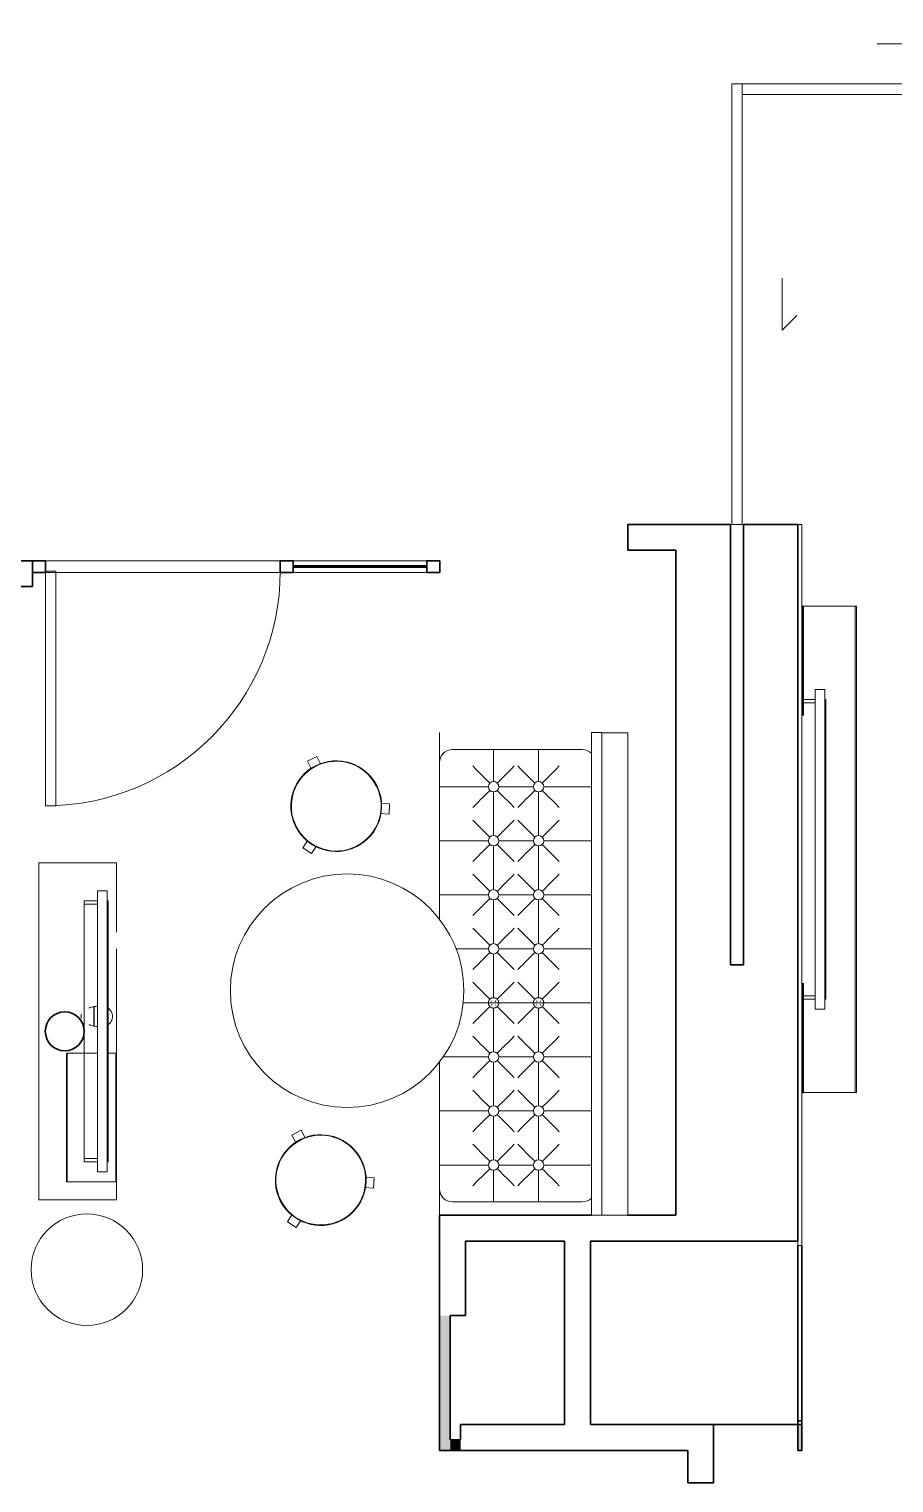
# Model space of a CAD drawing. Header units: millimetres. Extents: x -64292 to 329, y -3854 to 56761.
# Drawn here: x -7993 to -4661, y -3854 to 1750 of the extents above; entities that cross this region are included whole.
import ezdxf

# ---------------------------------------------------------------- set-up
doc = ezdxf.new("R2010")
doc.units = ezdxf.units.MM
doc.header["$MEASUREMENT"] = 0
for name, color, linetype, lineweight in [('A-DETL-GENF', 92, 'Continuous', 13), ('A-DOOR', 31, 'Continuous', 13), ('A-GLAZ-CURT', 52, 'Continuous', 13), ('A-GLAZ-CWMG', 51, 'Continuous', 13), ('A-WALL', 113, 'Continuous', 13), ('A-WALL-PATT', 111, 'Continuous', 13), ('E-ELEC-EQPM', 71, 'Continuous', 13), ('I-FURN', 30, 'Continuous', 13), ('I-WALL', 2, 'Continuous', 13), ('Q-CASE', 31, 'Continuous', 13), ('Q-SPCQ', 91, 'Continuous', 13)]:
    doc.layers.add(name, color=color, linetype=linetype, lineweight=lineweight)

# ---------------------------------------------------------------- blocks, each defined once
blk = doc.blocks.new('System Panel - Glazed 6mm_Centre-3974911-GA PLAN - LEVEL 11')
at = {"layer": 'A-GLAZ-CURT', "lineweight": 30}
for p, q in [((257.5, 3), (-257.5, 3)), ((-257.5, 3), (-257.5, -3)), ((257.5, -3), (257.5, 3)), ((-257.5, -3), (257.5, -3))]:
    blk.add_line(p, q, dxfattribs=at)
blk = doc.blocks.new('DCW_Door_Solid Swing Single - DCW_Door_Solid Swing Single-3974912-GA PLAN - LEVEL 11')
at = {"layer": 'A-DOOR'}
for p, q in [((-452.5, -17.5), (-452.5, -922.5)), ((-452.5, -17.5), (-412.5, -17.5)), ((-412.5, -17.5), (-412.5, -922.5)), ((-452.5, -922.5), (-412.5, -922.5))]:
    blk.add_line(p, q, dxfattribs=at)
blk.add_arc((-452.5, -17.5), 905, 270, 360, dxfattribs=at)
blk = doc.blocks.new('Rectangular Mullion - 25 x 45mm-3973996-GA PLAN - LEVEL 11')
at = {"layer": 'A-GLAZ-CWMG', "lineweight": 30}
for p, q in [((0, 22.5), (-50, 22.5)), ((-50, 22.5), (-50, -22.5)), ((0, -22.5), (0, 22.5)), ((-50, -22.5), (0, -22.5))]:
    blk.add_line(p, q, dxfattribs=at)
blk = doc.blocks.new('Rectangular Mullion - 25 x 45mm-3973997-GA PLAN - LEVEL 11')
at = {"layer": 'A-GLAZ-CWMG', "lineweight": 30}
for p, q in [((-50, 22.5), (0, 22.5)), ((-50, -22.5), (-50, 22.5)), ((0, 22.5), (0, -22.5)), ((0, -22.5), (-50, -22.5))]:
    blk.add_line(p, q, dxfattribs=at)
blk = doc.blocks.new('Rectangular Mullion - 25 x 45mm-3490318-GA PLAN - LEVEL 11')
at = {"layer": 'A-GLAZ-CWMG'}
for p, q in [((-6975.7, -299.1), (-6460.7, -299.1)), ((-6975.7, -344.1), (-6460.7, -344.1))]:
    blk.add_line(p, q, dxfattribs=at)
blk = doc.blocks.new('Rectangular Mullion - 25 x 45mm-3973991-GA PLAN - LEVEL 11')
at = {"layer": 'A-GLAZ-CWMG', "lineweight": 30}
for p, q in [((-25, 22.5), (25, 22.5)), ((-25, -22.5), (-25, 22.5)), ((25, 22.5), (25, -22.5)), ((25, -22.5), (-25, -22.5))]:
    blk.add_line(p, q, dxfattribs=at)
blk = doc.blocks.new('Rectangular Mullion - 25 x 45mm-2087848-GA PLAN - LEVEL 11')
at = {"layer": 'A-GLAZ-CWMG'}
for p, q in [((-9301, 52575.9), (-8396, 52575.9)), ((-9301, 52530.9), (-8396, 52530.9))]:
    blk.add_line(p, q, dxfattribs=at)
blk = doc.blocks.new('Cavity Sliding_Single_DOR - 2650h x 1240mm-3159116-GA PLAN - LEVEL 11')
at = {"layer": 'A-DETL-GENF'}
for p, q in [((-225, 175), (-281.6, 231.6)), ((-425, 175), (-225, 175))]:
    blk.add_line(p, q, dxfattribs=at)
at = {"layer": 'A-DOOR'}
for p, q in [((295, 20), (-945, 20)), ((-945, 20), (-945, -20)), ((295, -20), (295, 20)), ((-945, -20), (295, -20))]:
    blk.add_line(p, q, dxfattribs=at)
blk = doc.blocks.new('Cavity Sliding_Single_DOR - 2650h x 1698mm-6955865-GA PLAN - LEVEL 11')
at = {"layer": 'A-DETL-GENF'}
for p, q in [((-454, 175), (-510.6, 231.6)), ((-654, 175), (-454, 175))]:
    blk.add_line(p, q, dxfattribs=at)
at = {"layer": 'A-DOOR'}
for p, q in [((295, 20), (-1403, 20)), ((-1403, 20), (-1403, -20)), ((295, -20), (295, 20)), ((-1403, -20), (295, -20))]:
    blk.add_line(p, q, dxfattribs=at)
blk = doc.blocks.new('BVN_Quiet Room South Banquette_EX-018 - EX-018_1-4156634-GA PLAN - LEVEL 11')
at = {"layer": 'Q-CASE'}
for p, q in [((-820.3, -100), (-820.3, -188.3)), ((-677, -248.3), (-677, -64.2)), ((-468.6, -248.3), (-468.6, -64.2)), ((-260.3, -248.3), (-260.3, -64.2)), ((-52, -248.3), (-52, -64.2)), ((156.4, -268.3), (156.4, -64.2)), ((364.7, -248.3), (364.7, -64.2)), ((573, -248.3), (573, -64.2)), ((781.4, -248.3), (781.4, -64.2)), ((923.5, -188.3), (923.5, -100)), ((-820.3, -268.3), (-820.3, -188.3)), ((923.5, -188.3), (923.5, -268.3)), ((-820.3, -348.3), (-820.3, -268.3)), ((-820.3, -268.3), (-697, -268.3)), ((-657, -268.3), (-488.6, -268.3)), ((-448.6, -268.3), (-280.3, -268.3)), ((-240.3, -268.3), (-72, -268.3)), ((-32, -268.3), (136.9, -268.3)), ((156.4, -288.3), (156.4, -248.3)), ((156.4, -441.7), (156.4, -268.3)), ((175.8, -268.3), (344.7, -268.3)), ((384.7, -268.3), (553, -268.3)), ((593, -268.3), (761.4, -268.3)), ((801.4, -268.3), (923.5, -268.3)), ((923.5, -268.3), (923.5, -348.3)), ((-677, -421.7), (-677, -288.3)), ((-468.6, -421.7), (-468.6, -288.3)), ((-260.3, -421.7), (-260.3, -288.3)), ((-52, -421.7), (-52, -288.3)), ((364.7, -421.7), (364.7, -288.3)), ((573, -421.7), (573, -288.3)), ((781.4, -421.7), (781.4, -288.3)), ((-820.3, -348.3), (-820.3, -361.7)), ((-820.3, -441.7), (-820.3, -361.7)), ((923.5, -361.7), (923.5, -348.3)), ((923.5, -361.7), (923.5, -441.7)), ((-820.3, -521.7), (-820.3, -441.7)), ((-820.3, -441.7), (-697, -441.7)), ((-657, -441.7), (-488.6, -441.7)), ((-448.6, -441.7), (-280.3, -441.7)), ((-240.3, -441.7), (-72, -441.7)), ((-32, -441.7), (136.9, -441.7)), ((156.4, -461.7), (156.4, -421.7)), ((156.4, -559.8), (156.4, -441.7)), ((175.8, -441.7), (344.7, -441.7)), ((384.7, -441.7), (553, -441.7)), ((593, -441.7), (761.4, -441.7)), ((801.4, -441.7), (923.5, -441.7)), ((923.5, -441.7), (923.5, -521.7)), ((-677, -650), (-677, -461.7)), ((-468.6, -650), (-468.6, -461.7)), ((-260.3, -650), (-260.3, -461.7)), ((-52, -587), (-52, -461.7)), ((364.7, -637.1), (364.7, -461.7)), ((573, -650), (573, -461.7)), ((781.4, -650), (781.4, -461.7)), ((-820.3, -521.7), (-820.3, -600)), ((923.5, -600), (923.5, -521.7)), ((-885.3, -650), (-770.3, -650)), ((-770.3, -650), (-757, -650)), ((-677, -650), (-757, -650)), ((-597, -650), (-677, -650)), ((-597, -650), (-548.6, -650)), ((-468.6, -650), (-548.6, -650)), ((-388.6, -650), (-468.6, -650)), ((-388.6, -650), (-340.3, -650)), ((-260.3, -650), (-340.3, -650)), ((-180.3, -650), (-260.3, -650)), ((-180.3, -650), (-165.8, -650)), ((444.7, -650), (384.2, -650)), ((444.7, -650), (493, -650)), ((573, -650), (493, -650)), ((653, -650), (573, -650)), ((653, -650), (701.4, -650)), ((781.4, -650), (701.4, -650)), ((861.4, -650), (781.4, -650)), ((861.4, -650), (873.5, -650)), ((873.5, -650), (974.7, -650))]:
    blk.add_line(p, q, dxfattribs=at)
at = {"layer": 'Q-CASE', "flags": 128}
for points in [[(-805.5, -64.5), (-805.9, -64.9), (-806, -65), (-806.3, -65.3), (-806.7, -65.7), (-807, -66.1), (-807.2, -66.2), (-807.6, -66.6), (-807.7, -66.8), (-808, -67.1), (-808.3, -67.5), (-808.5, -67.7), (-808.7, -68), (-809, -68.4), (-809.4, -68.8), (-809.6, -69), (-809.9, -69.4), (-810.1, -69.7), (-810.3, -70)], [(913.5, -70), (913.3, -69.7), (913.1, -69.4), (912.8, -69), (912.6, -68.8), (912.3, -68.4), (911.9, -68), (911.7, -67.7), (911.5, -67.5), (911.2, -67.1), (911, -66.8), (910.8, -66.6), (910.4, -66.2), (910.2, -66.1), (909.9, -65.7), (909.5, -65.3), (909.3, -65), (909.1, -64.9), (908.8, -64.5)], [(-757, -188.3), (-746.9, -198.4), (-736.8, -208.5), (-726.7, -218.6), (-716.7, -228.6), (-696.7, -248.6), (-691.1, -254.2)], [(-662.8, -254.2), (-637.3, -228.6), (-619.4, -210.8), (-610.4, -201.8), (-597, -188.3)], [(-548.6, -188.3), (-538.5, -198.4), (-528.4, -208.5), (-518.4, -218.6), (-508.3, -228.6), (-488.4, -248.6), (-482.8, -254.2)], [(-454.5, -254.2), (-428.9, -228.6), (-411.1, -210.8), (-402.1, -201.8), (-388.6, -188.3)], [(-340.3, -188.3), (-330.2, -198.4), (-320.1, -208.5), (-310, -218.6), (-300, -228.6), (-280, -248.6), (-274.4, -254.2)], [(-246.2, -254.2), (-220.6, -228.6), (-202.7, -210.8), (-193.8, -201.8), (-180.3, -188.3)], [(-132, -188.3), (-121.9, -198.4), (-111.8, -208.5), (-101.7, -218.6), (-91.7, -228.6), (-71.7, -248.6), (-66.1, -254.2)], [(-37.8, -254.2), (-12.3, -228.6), (5.6, -210.8), (14.6, -201.8), (28, -188.3)], [(142.3, -254.3), (116.7, -228.6), (98.8, -210.8), (89.8, -201.8), (76.4, -188.3)], [(236.4, -188.3), (226.3, -198.4), (216.2, -208.5), (206.1, -218.6), (196.1, -228.6), (176.1, -248.6), (170.4, -254.3)], [(350.6, -254.2), (325, -228.6), (307.1, -210.8), (298.2, -201.8), (284.7, -188.3)], [(444.7, -188.3), (434.6, -198.4), (424.5, -208.5), (414.4, -218.6), (404.4, -228.6), (384.4, -248.6), (378.8, -254.2)], [(558.9, -254.2), (533.3, -228.6), (515.5, -210.8), (506.5, -201.8), (493, -188.3)], [(653, -188.3), (642.9, -198.4), (632.8, -208.5), (622.8, -218.6), (612.7, -228.6), (592.8, -248.6), (587.2, -254.2)], [(767.2, -254.2), (741.7, -228.6), (723.8, -210.8), (714.8, -201.8), (701.4, -188.3)], [(861.4, -188.3), (851.3, -198.4), (841.2, -208.5), (831.1, -218.6), (821.1, -228.6), (801.1, -248.6), (795.5, -254.2)], [(136.4, -268.3), (136.4, -268), (136.4, -267.8), (136.4, -267.6), (136.4, -267.3), (136.4, -267.1), (136.4, -266.9), (136.4, -266.6), (136.5, -266.5), (136.5, -266.2), (136.5, -265.9), (136.5, -265.7), (136.6, -265.3), (136.6, -265.1), (136.7, -264.8), (136.7, -264.5), (136.8, -264.3), (136.9, -263.9), (136.9, -263.7), (137, -263.4), (137.1, -263), (137.2, -262.6), (137.3, -262.4), (137.3, -262.2), (137.5, -261.8), (137.5, -261.6), (137.6, -261.3), (137.8, -261), (137.8, -260.8), (138, -260.5), (138.1, -260.2), (138.1, -260.1), (138.3, -259.8), (138.3, -259.7), (138.4, -259.5), (138.6, -259.2), (138.7, -259), (138.8, -258.8), (138.9, -258.6), (139, -258.4), (139.1, -258.2), (139.2, -258), (139.3, -257.9), (139.5, -257.6), (139.6, -257.4), (139.8, -257.2), (140, -256.9), (140.1, -256.7), (140.2, -256.6), (140.4, -256.3), (140.5, -256.2), (140.7, -256), (140.8, -255.7), (141, -255.6), (141.2, -255.3), (141.3, -255.2), (141.5, -254.9), (141.7, -254.7), (141.9, -254.6), (142.1, -254.3), (142.3, -254.1), (142.6, -253.9), (142.7, -253.8), (142.9, -253.5), (143.1, -253.3), (143.4, -253.1), (143.7, -252.8), (143.9, -252.7), (144.1, -252.5), (144.2, -252.4), (144.5, -252.2), (144.8, -252), (145, -251.9), (145.1, -251.8), (145.3, -251.7), (145.6, -251.5), (145.8, -251.4), (145.9, -251.3), (146.2, -251.1), (146.4, -251), (146.5, -250.9), (146.7, -250.8), (146.9, -250.7), (147.1, -250.6), (147.4, -250.5), (147.6, -250.4), (147.9, -250.2)], [(156.4, -288.3), (156, -288.3), (155.8, -288.3), (155.5, -288.3), (155.2, -288.3), (155.1, -288.3), (154.8, -288.3), (154.7, -288.3), (154.4, -288.2), (154.2, -288.2), (154, -288.2), (153.8, -288.2), (153.5, -288.1), (153.2, -288.1), (153.1, -288.1), (152.8, -288), (152.5, -288), (152.2, -287.9), (152.1, -287.9), (151.7, -287.8), (151.5, -287.7), (151.2, -287.7), (150.9, -287.6), (150.8, -287.5), (150.5, -287.5), (150.4, -287.4), (150.2, -287.4), (149.9, -287.3), (149.8, -287.2), (149.6, -287.1), (149.3, -287), (149, -286.9), (148.9, -286.9), (148.7, -286.8), (148.4, -286.7), (148.1, -286.5), (147.9, -286.5), (147.7, -286.4), (147.4, -286.2), (147.1, -286.1), (147, -286), (146.8, -285.9), (146.7, -285.8), (146.4, -285.6), (146, -285.4), (145.9, -285.3), (145.6, -285.2), (145.3, -285), (145.1, -284.9), (144.9, -284.7), (144.6, -284.5), (144.5, -284.4), (144.2, -284.2), (144, -284.1), (143.8, -283.9), (143.6, -283.7), (143.5, -283.6), (143.2, -283.4), (143.1, -283.3), (143, -283.2), (142.7, -282.9), (142.5, -282.8), (142.3, -282.6), (142.1, -282.4), (142, -282.3), (141.8, -282), (141.7, -281.9), (141.6, -281.8), (141.4, -281.5), (141.3, -281.4), (141.1, -281.3), (140.9, -281), (140.7, -280.7), (140.5, -280.6), (140.5, -280.5), (140.3, -280.2), (140.2, -280.1), (140, -279.9), (139.9, -279.7), (139.7, -279.4), (139.5, -279.1), (139.4, -278.9), (139.3, -278.7), (139.2, -278.5), (139, -278.3), (138.9, -278.1), (138.8, -277.9), (138.7, -277.6), (138.5, -277.3), (138.4, -277.2), (138.3, -276.9), (138.2, -276.8), (138.1, -276.6), (138, -276.3), (137.9, -276), (137.8, -275.8), (137.7, -275.5), (137.6, -275.3), (137.5, -275.1), (137.5, -274.9), (137.4, -274.6), (137.3, -274.3), (137.2, -274.1), (137.2, -273.9), (137.1, -273.6), (137, -273.4), (137, -273.3), (136.9, -273), (136.9, -272.8), (136.8, -272.4), (136.7, -272.1), (136.7, -271.8), (136.6, -271.6), (136.6, -271.3), (136.6, -271.2), (136.5, -271), (136.5, -270.6), (136.5, -270.3), (136.5, -270.2), (136.4, -270), (136.4, -269.6), (136.4, -269.3), (136.4, -269.1), (136.4, -268.8), (136.4, -268.6), (136.4, -268.3)], [(149.1, -261.1), (147.9, -259.9)], [(147.9, -276.8), (150.5, -274.1)], [(148, -250.2), (148.2, -250.1), (148.3, -250), (148.6, -249.9), (148.8, -249.8), (149.1, -249.7), (149.4, -249.6), (149.6, -249.5), (149.9, -249.4), (150.2, -249.3), (150.3, -249.3), (150.6, -249.2), (150.8, -249.1), (151.1, -249), (151.4, -249), (151.6, -248.9), (151.8, -248.9), (152.1, -248.8), (152.2, -248.8), (152.5, -248.7), (152.8, -248.6), (153.1, -248.6), (153.2, -248.6), (153.5, -248.5), (153.8, -248.5), (154, -248.5), (154.2, -248.5), (154.4, -248.4), (154.7, -248.4), (154.8, -248.4), (155.1, -248.4), (155.2, -248.4), (155.5, -248.4), (155.8, -248.3), (156.2, -248.3), (156.4, -248.3)], [(156.4, -248.3), (156.7, -248.3), (156.9, -248.3), (157.2, -248.4), (157.5, -248.4), (157.6, -248.4), (157.9, -248.4), (158.1, -248.4), (158.3, -248.4), (158.6, -248.5), (158.7, -248.5), (158.9, -248.5), (159.2, -248.5), (159.5, -248.6), (159.7, -248.6), (159.9, -248.6), (160.2, -248.7), (160.5, -248.8), (160.7, -248.8), (161, -248.9), (161.2, -248.9), (161.5, -249), (161.8, -249.1), (161.9, -249.1), (162.2, -249.2), (162.3, -249.2), (162.5, -249.3), (162.8, -249.4), (162.9, -249.4), (163.1, -249.5), (163.4, -249.6), (163.7, -249.7), (163.8, -249.8), (164, -249.9), (164.3, -250), (164.6, -250.1), (164.8, -250.2)], [(176.4, -268.3), (176.4, -268.7), (176.4, -268.9), (176.4, -269.1), (176.3, -269.4), (176.3, -269.6), (176.3, -269.7), (176.3, -270), (176.3, -270.2), (176.2, -270.5), (176.2, -270.8), (176.2, -271), (176.1, -271.4), (176.1, -271.5), (176.1, -271.8), (176, -272.1), (176, -272.3), (175.9, -272.7), (175.8, -272.9), (175.7, -273.3), (175.6, -273.7), (175.5, -274), (175.5, -274.2), (175.4, -274.5), (175.3, -274.9), (175.2, -275), (175.1, -275.3), (175, -275.7), (174.9, -275.9), (174.8, -276.2), (174.6, -276.4), (174.6, -276.6), (174.5, -276.9), (174.4, -277), (174.3, -277.2), (174.1, -277.5), (174, -277.7), (174, -277.8), (173.8, -278.1), (173.7, -278.3), (173.6, -278.4), (173.5, -278.7), (173.4, -278.8), (173.2, -279.1), (173.1, -279.3), (173, -279.5), (172.7, -279.8), (172.6, -280), (172.5, -280.1), (172.4, -280.3), (172.3, -280.5), (172.1, -280.7), (171.9, -280.9), (171.8, -281.1), (171.5, -281.4), (171.4, -281.5), (171.2, -281.7), (171, -281.9), (170.9, -282.1), (170.6, -282.4), (170.5, -282.5), (170.2, -282.8), (170.1, -282.9), (169.8, -283.1), (169.6, -283.3), (169.3, -283.6), (169, -283.8), (168.8, -284), (168.6, -284.1), (168.4, -284.3), (168.3, -284.4), (168, -284.6), (167.9, -284.7), (167.6, -284.9), (167.3, -285.1), (167.2, -285.2), (167, -285.3), (166.8, -285.4), (166.6, -285.5), (166.4, -285.7), (166.1, -285.8), (165.9, -285.9), (165.7, -286), (165.5, -286.1), (165.2, -286.3), (165, -286.4), (164.9, -286.4), (164.6, -286.6), (164.4, -286.6), (164.3, -286.7), (164, -286.8), (163.9, -286.9), (163.6, -287), (163.3, -287.1), (163.1, -287.1), (162.8, -287.3), (162.6, -287.4), (162.4, -287.4), (162.1, -287.5), (161.9, -287.5), (161.6, -287.6), (161.3, -287.7), (161.1, -287.8), (161, -287.8), (160.7, -287.9), (160.5, -287.9), (160.2, -288), (159.9, -288), (159.7, -288.1), (159.5, -288.1), (159.2, -288.1), (158.9, -288.2), (158.7, -288.2), (158.6, -288.2), (158.3, -288.2), (158.1, -288.3), (157.9, -288.3), (157.6, -288.3), (157.5, -288.3), (157.2, -288.3), (156.9, -288.3), (156.6, -288.3), (156.4, -288.3)], [(164.8, -259.9), (162.2, -262.5)], [(163.6, -275.6), (164.8, -276.8)], [(164.8, -250.2), (165, -250.3), (165.4, -250.5), (165.6, -250.6), (165.7, -250.7), (165.9, -250.8), (166, -250.8), (166.4, -251), (166.7, -251.2), (166.9, -251.3), (167.1, -251.5), (167.5, -251.7), (167.6, -251.8), (167.9, -252), (168.1, -252.1), (168.2, -252.2), (168.5, -252.5), (168.7, -252.6), (168.9, -252.8), (169.1, -253), (169.3, -253), (169.5, -253.2), (169.6, -253.3), (169.8, -253.5), (170.1, -253.8), (170.2, -253.9), (170.4, -254.1), (170.6, -254.3), (170.7, -254.4), (170.9, -254.6), (171, -254.7), (171.2, -254.9), (171.4, -255.1), (171.5, -255.2), (171.6, -255.4), (171.8, -255.7), (172, -255.9), (172.2, -256.1), (172.3, -256.2), (172.5, -256.5), (172.5, -256.6), (172.7, -256.8), (172.8, -257), (173.1, -257.3), (173.2, -257.6), (173.4, -257.8), (173.5, -257.9), (173.6, -258.1), (173.7, -258.4), (173.8, -258.5), (173.9, -258.7), (174.1, -259), (174.2, -259.3), (174.3, -259.5), (174.4, -259.7), (174.5, -259.9), (174.6, -260.1), (174.7, -260.4), (174.9, -260.7), (174.9, -260.9), (175, -261.2), (175.1, -261.3), (175.2, -261.6), (175.2, -261.7), (175.4, -262.1), (175.5, -262.4), (175.5, -262.6), (175.6, -262.7), (175.6, -263), (175.7, -263.3), (175.7, -263.4), (175.8, -263.7), (175.9, -263.9), (175.9, -264.3), (176, -264.6), (176.1, -264.9), (176.1, -265), (176.1, -265.3), (176.2, -265.5), (176.2, -265.7), (176.2, -266), (176.3, -266.3), (176.3, -266.5), (176.3, -266.7), (176.3, -267.1), (176.3, -267.4), (176.3, -267.6), (176.4, -267.9), (176.4, -268.1), (176.4, -268.3)], [(-691.1, -282.5), (-716.7, -308), (-734.5, -325.9), (-743.5, -334.9), (-757, -348.3)], [(-597, -348.3), (-607.1, -338.2), (-617.2, -328.1), (-627.2, -318.1), (-637.3, -308), (-657.2, -288.1), (-662.8, -282.5)], [(-482.8, -282.5), (-508.3, -308), (-526.2, -325.9), (-535.2, -334.9), (-548.6, -348.3)], [(-388.6, -348.3), (-398.7, -338.2), (-408.8, -328.1), (-418.9, -318.1), (-428.9, -308), (-448.9, -288.1), (-454.5, -282.5)], [(-274.4, -282.5), (-300, -308), (-317.9, -325.9), (-326.8, -334.9), (-340.3, -348.3)], [(-180.3, -348.3), (-190.4, -338.2), (-200.5, -328.1), (-210.6, -318.1), (-220.6, -308), (-240.6, -288.1), (-246.2, -282.5)], [(-66.1, -282.5), (-91.7, -308), (-109.5, -325.9), (-118.5, -334.9), (-132, -348.3)], [(28, -348.3), (17.9, -338.2), (7.8, -328.1), (-2.2, -318.1), (-12.3, -308), (-32.2, -288.1), (-37.8, -282.5)], [(76.4, -348.3), (86.5, -338.2), (96.6, -328.1), (106.6, -318.1), (116.7, -308), (136.6, -288.1), (142.3, -282.4)], [(170.4, -282.4), (196.1, -308), (213.9, -325.9), (222.9, -334.9), (236.4, -348.3)], [(284.7, -348.3), (294.8, -338.2), (304.9, -328.1), (315, -318.1), (325, -308), (345, -288.1), (350.6, -282.5)], [(378.8, -282.5), (404.4, -308), (422.3, -325.9), (431.2, -334.9), (444.7, -348.3)], [(493, -348.3), (503.1, -338.2), (513.2, -328.1), (523.3, -318.1), (533.3, -308), (553.3, -288.1), (558.9, -282.5)], [(587.2, -282.5), (612.7, -308), (630.6, -325.9), (639.6, -334.9), (653, -348.3)], [(701.4, -348.3), (711.5, -338.2), (721.6, -328.1), (731.6, -318.1), (741.7, -308), (761.6, -288.1), (767.2, -282.5)], [(795.5, -282.5), (821.1, -308), (838.9, -325.9), (847.9, -334.9), (861.4, -348.3)], [(-757, -361.7), (-746.9, -371.8), (-736.8, -381.9), (-726.7, -391.9), (-716.7, -402), (-696.7, -421.9), (-691.1, -427.5)], [(-662.8, -427.5), (-637.3, -402), (-619.4, -384.1), (-610.4, -375.1), (-597, -361.7)], [(-548.6, -361.7), (-538.5, -371.8), (-528.4, -381.9), (-518.4, -391.9), (-508.3, -402), (-488.4, -421.9), (-482.8, -427.5)], [(-454.5, -427.5), (-428.9, -402), (-411.1, -384.1), (-402.1, -375.1), (-388.6, -361.7)], [(-340.3, -361.7), (-330.2, -371.8), (-320.1, -381.9), (-310, -391.9), (-300, -402), (-280, -421.9), (-274.4, -427.5)], [(-246.2, -427.5), (-220.6, -402), (-202.7, -384.1), (-193.8, -375.1), (-180.3, -361.7)], [(-132, -361.7), (-121.9, -371.8), (-111.8, -381.9), (-101.7, -391.9), (-91.7, -402), (-71.7, -421.9), (-66.1, -427.5)], [(-37.8, -427.5), (-12.3, -402), (5.6, -384.1), (14.6, -375.1), (28, -361.7)], [(142.3, -427.6), (116.7, -402), (98.8, -384.1), (89.8, -375.1), (76.4, -361.7)], [(236.4, -361.7), (226.3, -371.8), (216.2, -381.9), (206.1, -391.9), (196.1, -402), (176.1, -421.9), (170.4, -427.6)], [(350.6, -427.5), (325, -402), (307.1, -384.1), (298.2, -375.1), (284.7, -361.7)], [(444.7, -361.7), (434.6, -371.8), (424.5, -381.9), (414.4, -391.9), (404.4, -402), (384.4, -421.9), (378.8, -427.5)], [(558.9, -427.5), (533.3, -402), (515.5, -384.1), (506.5, -375.1), (493, -361.7)], [(653, -361.7), (642.9, -371.8), (632.8, -381.9), (622.8, -391.9), (612.7, -402), (592.8, -421.9), (587.2, -427.5)], [(767.2, -427.5), (741.7, -402), (723.8, -384.1), (714.8, -375.1), (701.4, -361.7)], [(861.4, -361.7), (851.3, -371.8), (841.2, -381.9), (831.1, -391.9), (821.1, -402), (801.1, -421.9), (795.5, -427.5)], [(136.4, -441.7), (136.4, -441.3), (136.4, -441.1), (136.4, -441), (136.4, -440.6), (136.4, -440.4), (136.4, -440.3), (136.4, -440), (136.5, -439.8), (136.5, -439.5), (136.5, -439.2), (136.5, -439), (136.6, -438.6), (136.6, -438.5), (136.7, -438.2), (136.7, -437.9), (136.8, -437.7), (136.9, -437.3), (136.9, -437.1), (137, -436.7), (137.1, -436.3), (137.2, -436), (137.3, -435.8), (137.3, -435.5), (137.5, -435.1), (137.5, -435), (137.6, -434.7), (137.8, -434.3), (137.8, -434.1), (138, -433.8), (138.1, -433.6), (138.1, -433.4), (138.3, -433.1), (138.3, -433), (138.4, -432.8), (138.6, -432.5), (138.7, -432.3), (138.8, -432.2), (138.9, -431.9), (139, -431.7), (139.1, -431.6), (139.2, -431.3), (139.3, -431.2), (139.5, -430.9), (139.6, -430.7), (139.8, -430.5), (140, -430.2), (140.1, -430), (140.2, -429.9), (140.4, -429.7), (140.5, -429.5), (140.7, -429.3), (140.8, -429.1), (141, -428.9), (141.2, -428.6), (141.3, -428.5), (141.5, -428.3), (141.7, -428.1), (141.9, -427.9), (142.1, -427.6), (142.3, -427.5), (142.6, -427.2), (142.7, -427.1), (142.9, -426.9), (143.1, -426.7), (143.4, -426.4), (143.7, -426.2), (143.9, -426), (144.1, -425.9), (144.3, -425.7), (144.4, -425.6), (144.7, -425.4), (144.8, -425.3), (145.1, -425.1), (145.4, -424.9), (145.6, -424.8), (145.7, -424.8), (146, -424.6), (146.1, -424.5), (146.4, -424.3), (146.7, -424.2), (146.9, -424.1), (147, -424), (147.2, -423.9), (147.5, -423.7), (147.7, -423.6), (147.9, -423.6), (148.1, -423.4), (148.3, -423.4), (148.5, -423.3), (148.7, -423.2), (148.9, -423.1), (149.1, -423), (149.4, -422.9), (149.6, -422.9), (149.9, -422.7), (150.2, -422.7), (150.3, -422.6), (150.6, -422.5), (150.8, -422.5), (151.1, -422.4), (151.4, -422.3), (151.6, -422.2), (151.8, -422.2), (152.1, -422.1), (152.2, -422.1), (152.5, -422), (152.8, -422), (153.1, -421.9), (153.2, -421.9), (153.5, -421.9), (153.8, -421.8), (154, -421.8), (154.2, -421.8), (154.4, -421.8), (154.7, -421.7), (154.8, -421.7), (155.1, -421.7), (155.2, -421.7), (155.5, -421.7), (155.8, -421.7), (156.2, -421.7), (156.4, -421.7)], [(147.9, -459.8), (147.7, -459.7), (147.4, -459.5), (147.1, -459.4), (147, -459.3), (146.8, -459.2), (146.7, -459.2), (146.4, -459), (146, -458.8), (145.9, -458.7), (145.6, -458.5), (145.3, -458.3), (145.1, -458.2), (144.9, -458), (144.6, -457.9), (144.5, -457.8), (144.2, -457.5), (144, -457.4), (143.8, -457.2), (143.6, -457.1), (143.5, -457), (143.2, -456.8), (143.1, -456.7), (143, -456.5), (142.7, -456.3), (142.5, -456.1), (142.3, -455.9), (142.1, -455.7), (142, -455.6), (141.8, -455.4), (141.7, -455.3), (141.6, -455.1), (141.4, -454.9), (141.3, -454.8), (141.1, -454.6), (140.9, -454.4), (140.7, -454.1), (140.5, -453.9), (140.5, -453.8), (140.3, -453.6), (140.2, -453.4), (140, -453.2), (139.9, -453), (139.7, -452.7), (139.5, -452.4), (139.4, -452.2), (139.3, -452.1), (139.2, -451.9), (139, -451.6), (138.9, -451.5), (138.8, -451.3), (138.7, -451), (138.5, -450.7), (138.4, -450.5), (138.3, -450.3), (138.2, -450.1), (138.1, -449.9), (138, -449.6), (137.9, -449.3), (137.8, -449.1), (137.7, -448.8), (137.6, -448.7), (137.5, -448.4), (137.5, -448.3), (137.4, -447.9), (137.3, -447.6), (137.2, -447.4), (137.2, -447.3), (137.1, -447), (137, -446.8), (137, -446.6), (136.9, -446.3), (136.9, -446.1), (136.8, -445.7), (136.7, -445.4), (136.7, -445.1), (136.6, -445), (136.6, -444.7), (136.6, -444.5), (136.5, -444.3), (136.5, -444), (136.5, -443.7), (136.5, -443.5), (136.4, -443.3), (136.4, -443), (136.4, -442.6), (136.4, -442.4), (136.4, -442.1), (136.4, -441.9), (136.4, -441.7)], [(150.6, -435.9), (147.9, -433.2)], [(156.4, -421.7), (156.7, -421.7), (156.9, -421.7), (157.2, -421.7), (157.5, -421.7), (157.6, -421.7), (157.9, -421.7), (158.1, -421.7), (158.3, -421.8), (158.6, -421.8), (158.7, -421.8), (158.9, -421.8), (159.2, -421.9), (159.5, -421.9), (159.7, -421.9), (159.9, -422), (160.2, -422), (160.5, -422.1), (160.7, -422.1), (161.1, -422.2), (161.2, -422.3), (161.5, -422.3), (161.8, -422.4), (161.9, -422.5), (162.2, -422.5), (162.3, -422.6), (162.6, -422.7), (162.8, -422.7), (163, -422.8), (163.2, -422.9), (163.5, -423), (163.7, -423.1), (163.9, -423.1), (164.1, -423.2), (164.4, -423.3), (164.7, -423.5), (164.8, -423.6), (165, -423.6), (165.4, -423.8), (165.6, -423.9), (165.7, -424), (165.9, -424.1), (166, -424.2), (166.4, -424.4), (166.7, -424.6), (166.9, -424.7), (167.1, -424.8), (167.5, -425), (167.6, -425.1), (167.9, -425.3), (168.1, -425.5), (168.2, -425.6), (168.5, -425.8), (168.7, -425.9), (168.9, -426.1), (169.1, -426.3), (169.3, -426.4), (169.5, -426.6), (169.6, -426.7), (169.8, -426.8), (170.1, -427.1), (170.2, -427.2), (170.4, -427.4), (170.6, -427.6), (170.7, -427.8), (170.9, -428), (171, -428.1), (171.2, -428.2), (171.4, -428.5), (171.5, -428.6), (171.6, -428.7), (171.8, -429), (172, -429.3), (172.2, -429.4), (172.3, -429.6), (172.5, -429.8), (172.5, -429.9), (172.7, -430.2), (172.8, -430.3), (173.1, -430.7), (173.2, -430.9), (173.4, -431.2), (173.5, -431.3), (173.6, -431.5), (173.7, -431.7), (173.8, -431.9), (173.9, -432.1), (174.1, -432.4), (174.2, -432.7), (174.3, -432.8), (174.4, -433.1), (174.5, -433.2), (174.6, -433.4), (174.7, -433.7), (174.9, -434), (174.9, -434.2), (175, -434.5), (175.1, -434.7), (175.2, -434.9), (175.2, -435.1), (175.4, -435.4), (175.5, -435.7), (175.5, -435.9), (175.6, -436.1), (175.6, -436.4), (175.7, -436.6), (175.7, -436.7), (175.8, -437), (175.9, -437.2), (175.9, -437.6), (176, -437.9), (176.1, -438.2), (176.1, -438.4), (176.1, -438.7), (176.2, -438.8), (176.2, -439), (176.2, -439.4), (176.3, -439.7), (176.3, -439.8), (176.3, -440.1), (176.3, -440.4), (176.3, -440.7), (176.3, -440.9), (176.4, -441.2), (176.4, -441.4), (176.4, -441.7)], [(162.2, -447.5), (164.8, -450.1)], [(164.8, -433.2), (163.6, -434.4)], [(176.4, -441.7), (176.4, -442), (176.4, -442.2), (176.4, -442.4), (176.3, -442.7), (176.3, -442.9), (176.3, -443.1), (176.3, -443.4), (176.3, -443.5), (176.2, -443.8), (176.2, -444.1), (176.2, -444.3), (176.1, -444.7), (176.1, -444.9), (176.1, -445.2), (176, -445.5), (176, -445.7), (175.9, -446.1), (175.8, -446.3), (175.7, -446.7), (175.6, -447), (175.5, -447.4), (175.5, -447.6), (175.4, -447.8), (175.3, -448.2), (175.2, -448.4), (175.1, -448.7), (175, -449), (174.9, -449.2), (174.8, -449.5), (174.6, -449.8), (174.6, -449.9), (174.5, -450.2), (174.4, -450.3), (174.3, -450.5), (174.1, -450.8), (174, -451), (174, -451.2), (173.8, -451.4), (173.7, -451.6), (173.6, -451.8), (173.5, -452), (173.4, -452.1), (173.2, -452.4), (173.1, -452.6), (173, -452.8), (172.7, -453.1), (172.6, -453.3), (172.5, -453.4), (172.4, -453.7), (172.3, -453.8), (172.1, -454), (171.9, -454.3), (171.8, -454.4), (171.5, -454.7), (171.4, -454.8), (171.2, -455.1), (171, -455.3), (170.9, -455.4), (170.6, -455.7), (170.5, -455.9), (170.2, -456.1), (170.1, -456.3), (169.8, -456.5), (169.6, -456.7), (169.3, -456.9), (169, -457.2), (168.8, -457.3), (168.6, -457.5), (168.5, -457.6), (168.2, -457.8), (168, -458), (167.8, -458.1), (167.6, -458.2), (167.4, -458.3), (167.1, -458.5), (166.9, -458.6), (166.8, -458.7), (166.6, -458.9), (166.4, -459), (166.3, -459.1), (166, -459.2), (165.9, -459.3), (165.6, -459.4), (165.4, -459.5), (165.2, -459.6), (164.8, -459.8)], [(-691.1, -455.8), (-716.7, -481.4), (-734.5, -499.2), (-743.5, -508.2), (-757, -521.7)], [(-597, -521.7), (-607.1, -511.6), (-617.2, -501.5), (-627.2, -491.4), (-637.3, -481.4), (-657.2, -461.4), (-662.8, -455.8)], [(-482.8, -455.8), (-508.3, -481.4), (-526.2, -499.2), (-535.2, -508.2), (-548.6, -521.7)], [(-388.6, -521.7), (-398.7, -511.6), (-408.8, -501.5), (-418.9, -491.4), (-428.9, -481.4), (-448.9, -461.4), (-454.5, -455.8)], [(-274.4, -455.8), (-300, -481.4), (-317.9, -499.2), (-326.8, -508.2), (-340.3, -521.7)], [(-180.3, -521.7), (-190.4, -511.6), (-200.5, -501.5), (-210.6, -491.4), (-220.6, -481.4), (-240.6, -461.4), (-246.2, -455.8)], [(-66.1, -455.8), (-91.7, -481.4), (-109.5, -499.2), (-118.5, -508.2), (-132, -521.7)], [(28, -521.7), (17.9, -511.6), (7.8, -501.5), (-2.2, -491.4), (-12.3, -481.4), (-32.2, -461.4), (-37.8, -455.8)], [(76.4, -521.7), (86.5, -511.6), (96.6, -501.5), (106.6, -491.4), (116.7, -481.4), (136.6, -461.4), (142.3, -455.7)], [(147.9, -450.1), (149.1, -448.9)], [(156.4, -461.7), (156, -461.7), (155.8, -461.7), (155.5, -461.7), (155.2, -461.6), (155.1, -461.6), (154.8, -461.6), (154.7, -461.6), (154.4, -461.6), (154.2, -461.6), (154, -461.5), (153.8, -461.5), (153.5, -461.5), (153.2, -461.4), (153.1, -461.4), (152.8, -461.4), (152.5, -461.3), (152.2, -461.2), (152.1, -461.2), (151.7, -461.1), (151.5, -461.1), (151.2, -461), (151, -460.9), (150.8, -460.9), (150.5, -460.8), (150.4, -460.8), (150.2, -460.7), (149.9, -460.6), (149.8, -460.6), (149.6, -460.5), (149.3, -460.4), (149, -460.3), (148.9, -460.2), (148.7, -460.2), (148.4, -460), (148.1, -459.9), (148, -459.8)], [(164.8, -459.8), (164.5, -459.9), (164.4, -460), (164.1, -460.1), (164, -460.2), (163.7, -460.3), (163.4, -460.4), (163.2, -460.5), (162.8, -460.6), (162.6, -460.7), (162.4, -460.7), (162.1, -460.8), (161.9, -460.9), (161.6, -461), (161.3, -461.1), (161.1, -461.1), (161, -461.1), (160.7, -461.2), (160.5, -461.2), (160.2, -461.3), (159.9, -461.4), (159.7, -461.4), (159.5, -461.4), (159.2, -461.5), (158.9, -461.5), (158.7, -461.5), (158.6, -461.6), (158.3, -461.6), (158.1, -461.6), (157.9, -461.6), (157.6, -461.6), (157.5, -461.6), (157.2, -461.7), (156.9, -461.7), (156.6, -461.7), (156.4, -461.7)], [(170.4, -455.7), (196.1, -481.4), (213.9, -499.2), (222.9, -508.2), (236.4, -521.7)], [(284.7, -521.7), (294.8, -511.6), (304.9, -501.5), (315, -491.4), (325, -481.4), (345, -461.4), (350.6, -455.8)], [(378.8, -455.8), (404.4, -481.4), (422.3, -499.2), (431.2, -508.2), (444.7, -521.7)], [(493, -521.7), (503.1, -511.6), (513.2, -501.5), (523.3, -491.4), (533.3, -481.4), (553.3, -461.4), (558.9, -455.8)], [(587.2, -455.8), (612.7, -481.4), (630.6, -499.2), (639.6, -508.2), (653, -521.7)], [(701.4, -521.7), (711.5, -511.6), (721.6, -501.5), (731.6, -491.4), (741.7, -481.4), (761.6, -461.4), (767.2, -455.8)], [(795.5, -455.8), (821.1, -481.4), (838.9, -499.2), (847.9, -508.2), (861.4, -521.7)], [(-810.3, -630), (-810.1, -630.3), (-809.9, -630.5), (-809.6, -631), (-809.4, -631.2), (-809, -631.6), (-808.7, -632), (-808.5, -632.3), (-808.3, -632.5), (-808, -632.8), (-807.7, -633.1), (-807.6, -633.3), (-807.2, -633.7), (-807, -633.9), (-806.7, -634.3), (-806.3, -634.7), (-806, -635), (-805.9, -635.1), (-805.5, -635.5), (-805.1, -635.9), (-804.8, -636.2), (-804.6, -636.3), (-804.3, -636.7), (-803.8, -637.1), (-803.5, -637.4), (-803.3, -637.5), (-802.9, -637.9), (-802.5, -638.2), (-802.2, -638.5), (-802, -638.7), (-801.6, -639), (-801.1, -639.3), (-800.8, -639.6), (-800.6, -639.7), (-800.2, -640.1), (-799.8, -640.4), (-799.4, -640.6), (-799.2, -640.8), (-798.8, -641.1), (-798.4, -641.4), (-798, -641.6), (-797.8, -641.7), (-797.4, -642), (-796.9, -642.3), (-796.6, -642.5), (-796.4, -642.6), (-796, -642.9), (-795.8, -643)], [(-794.5, -643.7), (-794.2, -643.9), (-794, -644), (-793.6, -644.2), (-793.4, -644.4), (-792.9, -644.6), (-792.5, -644.8), (-792.2, -644.9), (-791.6, -645.2), (-791.3, -645.4), (-791.1, -645.5), (-790.6, -645.7), (-790.4, -645.8), (-790, -646), (-789.5, -646.1), (-789.2, -646.3), (-788.6, -646.5), (-788.1, -646.7), (-787.8, -646.8), (-787.6, -646.9), (-787.1, -647.1), (-786.8, -647.2), (-786.6, -647.3), (-786.1, -647.4), (-785.9, -647.5), (-785.5, -647.6), (-785, -647.8), (-784.7, -647.9), (-784.1, -648), (-783.9, -648.1), (-783.4, -648.3), (-782.8, -648.4), (-782.5, -648.5), (-782.3, -648.5), (-781.8, -648.6), (-781.6, -648.7), (-781.1, -648.8), (-780.6, -648.9), (-780.2, -649), (-780, -649), (-779.5, -649.1), (-779.2, -649.2), (-779, -649.2), (-778.5, -649.3), (-778.3, -649.3), (-777.8, -649.4), (-777.4, -649.5), (-777.1, -649.5), (-776.5, -649.6), (-776.2, -649.6), (-775.8, -649.7), (-775.3, -649.7), (-775, -649.8), (-774.4, -649.8), (-773.9, -649.9), (-773.6, -649.9), (-773, -649.9), (-772.7, -649.9), (-772.1, -650), (-771.5, -650), (-771.1, -650), (-770.8, -650), (-770.3, -650)], [(873.5, -650), (874.1, -650), (874.3, -650), (874.7, -650), (875.4, -650), (876, -649.9), (876.3, -649.9), (876.9, -649.9), (877.2, -649.9), (877.6, -649.8), (878.2, -649.8), (878.6, -649.7), (879, -649.7), (879.5, -649.6), (879.7, -649.6), (880.2, -649.5), (880.5, -649.5), (880.9, -649.4), (881.5, -649.3), (882.1, -649.2), (882.4, -649.2), (883, -649.1), (883.3, -649), (883.8, -648.9), (884.4, -648.8), (884.7, -648.7), (885.1, -648.6), (885.6, -648.5), (885.8, -648.5), (886.4, -648.3), (886.7, -648.2), (887.2, -648.1), (887.6, -648), (887.8, -647.9), (888.3, -647.8), (888.5, -647.7), (888.9, -647.6), (889.5, -647.4), (889.7, -647.3), (890.2, -647.1), (890.6, -647), (890.9, -646.9), (891.3, -646.7), (891.5, -646.6), (891.9, -646.5), (892.5, -646.3), (892.7, -646.1), (893.2, -646), (893.6, -645.8), (893.9, -645.7), (894.3, -645.5), (894.5, -645.4), (894.8, -645.2), (895.4, -644.9), (895.7, -644.8), (896.1, -644.6), (896.6, -644.4), (896.8, -644.2), (897.2, -644), (897.4, -643.9), (897.8, -643.7)], [(899.1, -643), (899.5, -642.7), (899.8, -642.6), (900.1, -642.3), (900.6, -642), (901.1, -641.7), (901.3, -641.6), (901.6, -641.4), (902.1, -641.1), (902.5, -640.8), (902.7, -640.6), (903, -640.4), (903.4, -640.1), (903.9, -639.7), (904.1, -639.6), (904.4, -639.3), (904.8, -639), (905.2, -638.7), (905.4, -638.5), (905.7, -638.2), (906.2, -637.9), (906.6, -637.5), (906.8, -637.4), (907, -637.1), (907.5, -636.7), (907.9, -636.3), (908.1, -636.2), (908.3, -635.9), (908.8, -635.5), (909.1, -635.1), (909.3, -635), (909.5, -634.7), (909.9, -634.3), (910.2, -633.9), (910.4, -633.7), (910.8, -633.3), (911, -633.1), (911.2, -632.8), (911.5, -632.5), (911.7, -632.3), (911.9, -632), (912.3, -631.6), (912.6, -631.2), (912.8, -631), (913.1, -630.5), (913.3, -630.3), (913.5, -630)]]:
    blk.add_lwpolyline(points, dxfattribs=at)
at = {"layer": 'Q-CASE'}
for centre, radius, start, end in [((-770.3, -100), 50, 135, 180), ((873.5, -100), 50, 360, 45), ((-677, -268.3), 20, 0, 180), ((-677, -268.3), 20, 180, 360), ((-468.6, -268.3), 20, 0, 180), ((-468.6, -268.3), 20, 180, 360), ((-260.3, -268.3), 20, 0, 180), ((-260.3, -268.3), 20, 180, 360), ((-52, -268.3), 20, 360, 180), ((-52, -268.3), 20, 180, 360), ((364.7, -268.3), 20, 0, 180), ((364.7, -268.3), 20, 180, 360), ((573, -268.3), 20, 0, 180), ((573, -268.3), 20, 180, 360), ((781.4, -268.3), 20, 0, 180), ((781.4, -268.3), 20, 180, 360), ((-677, -441.7), 20, 0, 180), ((-677, -441.7), 20, 180, 360), ((-468.6, -441.7), 20, 0, 180), ((-468.6, -441.7), 20, 180, 360), ((-260.3, -441.7), 20, 0, 180), ((-260.3, -441.7), 20, 180, 360), ((-52, -441.7), 20, 360, 180), ((-52, -441.7), 20, 180, 360), ((364.7, -441.7), 20, 0, 180), ((364.7, -441.7), 20, 180, 360), ((573, -441.7), 20, 0, 180), ((573, -441.7), 20, 180, 360), ((781.4, -441.7), 20, 0, 180), ((781.4, -441.7), 20, 180, 360), ((-770.3, -600), 50, 180, 270), ((873.5, -600), 50, 270, 360)]:
    blk.add_arc(centre, radius, start, end, dxfattribs=at)
blk = doc.blocks.new('BVN_Electrical Fixtures_Fixed Screen - SCR-001_3-3998705-GA PLAN - LEVEL 11')
at = {"layer": 'E-ELEC-EQPM'}
for p, q in [((-234, 0), (-234, -50.8)), ((-221.2, 0), (-221.2, -50.8)), ((759.2, 0), (-221.2, 0)), ((759.2, -50.8), (759.2, 0)), ((-234, -50.8), (-272, -50.8)), ((-272, -50.8), (-272, -88.9)), ((-221.2, -50.8), (-272, -50.8)), ((-272, -50.8), (-272, -88.9)), ((810, -50.8), (-272, -50.8)), ((-272, -50.8), (-272, -88.9)), ((771.9, 0), (-234, 0)), ((759.2, -50.8), (-221.2, -50.8)), ((529.2, 0), (-92.8, 0)), ((810, -50.8), (759.2, -50.8)), ((771.9, -50.8), (771.9, 0)), ((810, -50.8), (771.9, -50.8)), ((810, -88.9), (810, -50.8)), ((810, -88.9), (810, -50.8)), ((810, -88.9), (810, -50.8)), ((-272, -88.9), (-234, -88.9)), ((-272, -88.9), (810, -88.9)), ((-272, -88.9), (810, -88.9)), ((-234, -88.9), (-234, -92.3)), ((-234, -92.3), (771.9, -92.3)), ((771.9, -88.9), (810, -88.9)), ((771.9, -92.3), (771.9, -88.9))]:
    blk.add_line(p, q, dxfattribs=at)
blk = doc.blocks.new('Keyboard _ Mouse - COM004-5530610-GA PLAN - LEVEL 11')
at = {"layer": 'Q-SPCQ'}
for p, q in [((247.3, -247.1), (-248, -247.1)), ((-248, -249.4), (-248, -247.1)), ((-248, -436.8), (-248, -249.4)), ((-248, -249.4), (247.3, -249.4)), ((247.3, -247.1), (247.3, -249.4)), ((247.3, -249.4), (247.3, -365.7)), ((380.9, -302.5), (398.2, -302.5)), ((352, -352.7), (427.1, -352.7)), ((352.1, -351.9), (427, -351.9)), ((352.9, -351.9), (352.9, -352.7)), ((352.9, -352.7), (352.9, -351.9)), ((426.2, -352.7), (426.2, -351.9)), ((426.2, -351.9), (426.2, -352.7)), ((-248, -439.9), (-248, -436.8)), ((247.3, -436.8), (-248, -436.8)), ((-248, -439.9), (247.3, -439.9)), ((247.3, -403.8), (247.3, -436.8)), ((247.3, -436.8), (247.3, -439.9))]:
    blk.add_line(p, q, dxfattribs=at)
for centre, radius, start, end in [((432.5, -365.7), 81.5, 156.5946, 170.2657), ((346.6, -365.7), 81.5, 9.7343, 23.4054), ((474.9, -373), 124.6, 170.6435, 176.6249), ((304.2, -373), 124.6, 3.3751, 9.3565), ((385.9, -388.2), 34.3, 207.1162, 244.5006), ((393.6, -372), 52.3, 244.5006, 265.4994), ((385.4, -372), 52.3, 274.5006, 295.4994), ((393.2, -388.2), 34.3, 295.4994, 332.8838)]:
    blk.add_arc(centre, radius, start, end, dxfattribs=at)
blk = doc.blocks.new('BVN_Electrical Fixtures_Existing Power _ Data Pole_Single - BVN_Electrical Fixtures_Existing Power _ Data Pole_Single-5867652-GA PLAN - LEVEL 11')
at = {"layer": 'Q-CASE', "lineweight": 30}
for start, end in [(360, 180), (180, 360)]:
    blk.add_arc((0, 0), 75, start, end, dxfattribs=at)
blk = doc.blocks.new('Quiet Room Shelf3 - Quiet Room Shelf-7103154-GA PLAN - LEVEL 11')
at = {"layer": 'Q-CASE'}
for p, q in [((-7656, -1463.2), (-7956, -1463.2)), ((-7956, -1463.2), (-7956, -2763.2)), ((-7656, -1730.7), (-7656, -1463.2)), ((-7656, -2197.9), (-7656, -1795.7)), ((-7656, -2763.2), (-7656, -2693.2)), ((-7956, -2763.2), (-7656, -2763.2))]:
    blk.add_line(p, q, dxfattribs=at)
blk = doc.blocks.new('PR South Store - PR South Store-7103316-GA PLAN - LEVEL 11')
at = {"layer": 'Q-CASE', "lineweight": 30}
for p, q in [((-5030.5, -2922), (-5830.3, -2922)), ((-5830.3, -2922), (-5830.3, -3629.1)), ((-5015.5, -3629.1), (-5015.5, -2939.1)), ((-5830.3, -3629.1), (-5015.5, -3629.1))]:
    blk.add_line(p, q, dxfattribs=at)
blk = doc.blocks.new('Existing Furniture_Meeting Table Round_ET3 - ET3-9711605-GA PLAN - LEVEL 11')
at = {"layer": 'I-FURN'}
for start, end in [(360, 180), (180, 360)]:
    blk.add_arc((49.3, -3000), 450, start, end, dxfattribs=at)
blk = doc.blocks.new('Existing Furniture_Kartell Compononbil_ET4 - ET4-10016746-GA PLAN - LEVEL 11')
at = {"layer": 'I-FURN'}
for start, end in [(360, 180), (180, 360)]:
    blk.add_arc((0, 0), 215, start, end, dxfattribs=at)
blk = doc.blocks.new('BVN_Project Room South Shelf - Project Room Cover Plate _ Shelf-10505177-GA PLAN - LEVEL 11')
at = {"layer": 'Q-CASE'}
for p, q in [((-892.3, -93.5), (-892.3, -88.5)), ((981.7, -88.5), (-892.3, -88.5)), ((-892.3, -293.5), (-892.3, -93.5)), ((981.7, -93.5), (-892.3, -93.5)), ((981.7, -88.5), (981.7, -93.5)), ((981.7, -93.5), (981.7, -293.5))]:
    blk.add_line(p, q, dxfattribs=at)
at = {"layer": 'Q-CASE', "lineweight": 30}
for p, q in [((-892.3, -293.5), (-892.3, -298.5)), ((-470.8, -293.5), (-892.3, -293.5)), ((981.7, -293.5), (560.2, -293.5)), ((981.7, -298.5), (981.7, -293.5))]:
    blk.add_line(p, q, dxfattribs=at)
blk = doc.blocks.new('BVN_Electrical Fixtures_Fixed Screen_100SPEAKER - SCR-001_3-9568109-GA PLAN - LEVEL 11')
at = {"layer": 'E-ELEC-EQPM'}
for p, q in [((-234, 0), (-234, -50.8)), ((-221.2, 0), (-221.2, -50.8)), ((908.2, 0), (-221.2, 0)), ((908.2, -50.8), (908.2, 0)), ((-234, -50.8), (-272, -50.8)), ((-272, -50.8), (-272, -88.9)), ((-221.2, -50.8), (-272, -50.8)), ((-272, -50.8), (-272, -88.9)), ((959, -50.8), (-272, -50.8)), ((-272, -50.8), (-272, -88.9)), ((920.9, 0), (-234, 0)), ((908.2, -50.8), (-221.2, -50.8)), ((678.2, 0), (-92.8, 0)), ((959, -50.8), (908.2, -50.8)), ((920.9, -50.8), (920.9, 0)), ((959, -50.8), (920.9, -50.8)), ((959, -88.9), (959, -50.8)), ((959, -88.9), (959, -50.8)), ((959, -88.9), (959, -50.8)), ((-272, -88.9), (-234, -88.9)), ((-272, -88.9), (959, -88.9)), ((-272, -88.9), (959, -88.9)), ((-234, -88.9), (-234, -92.3)), ((-234, -92.3), (920.9, -92.3)), ((920.9, -88.9), (959, -88.9)), ((920.9, -92.3), (920.9, -88.9))]:
    blk.add_line(p, q, dxfattribs=at)
blk = doc.blocks.new('Existing Furniture_Aalto Stool 60_EC4 - EC4A-10015310-GA PLAN - LEVEL 11')
at = {"layer": 'I-FURN'}
for p, q in [((20, 205), (-20, 205)), ((-20, 172.8), (-20, 205)), ((20, 205), (20, 172.8)), ((-187.5, -85.2), (-159.6, -69.1)), ((-187.5, -85.2), (-167.5, -119.8)), ((-139.6, -103.7), (-167.5, -119.8)), ((167.5, -119.8), (139.6, -103.7)), ((159.6, -69.1), (187.5, -85.2)), ((167.5, -119.8), (187.5, -85.2))]:
    blk.add_line(p, q, dxfattribs=at)
for radius, start, end in [(175, 360, 180), (173, 360, 180), (173, 0, 180), (175, 180, 360), (173, 180, 360), (173, 180, 0)]:
    blk.add_arc((0, 0), radius, start, end, dxfattribs=at)

msp = doc.modelspace()

# ---------------------------------------------------------------- hatches: boundary and pattern name
at = {"layer": 'A-WALL-PATT'}
for points in [[(-6411.4, -3729.1), (-6411.4, -3209.1), (-6370.4, -3209.1), (-6370.4, -3729.1)], [(-5030.5, -3729), (-5030.5, -3629.1), (-5015.5, -3629.1), (-5015.5, -3729)], [(-6370.4, -3729.1), (-6370.4, -3688.1), (-6330.5, -3688.1), (-6330.5, -3729.1)]]:
    msp.add_hatch(color=256, dxfattribs=at).paths.add_polyline_path(points)

# ---------------------------------------------------------------- linework, layer by layer
at = {"layer": 'A-WALL', "lineweight": 30}
for p, q in [((-6411.4, -3209.1), (-6411.4, -3729.1)), ((-6370.4, -3688.1), (-6370.4, -3209.1)), ((-6330.5, -3688.1), (-6370.4, -3688.1)), ((-6411.4, -3729.1), (-6330.5, -3729.1))]:
    msp.add_line(p, q, dxfattribs=at)
at = {"layer": 'I-WALL', "lineweight": 30}
for p, q in [((-5291, -159.1), (-5686, -159.1)), ((-5686, -159.1), (-5686, -259.1)), ((-5291, -1857.1), (-5291, -159.1)), ((-5031, -159.1), (-5241, -159.1)), ((-5241, -159.1), (-5241, -1857.1)), ((-5031, -2922), (-5031, -159.1)), ((-5686, -259.1), (-5501, -259.1)), ((-5501, -259.1), (-5501, -2822)), ((-7980.7, -299.1), (-8040.7, -299.1)), ((-7980.7, -399.1), (-7980.7, -299.1)), ((-8040.7, -399.1), (-7980.7, -399.1)), ((-5241, -1857.1), (-5291, -1857.1)), ((-5826, -2822), (-6411.4, -2822)), ((-6411.4, -2822), (-6411.4, -3209.1)), ((-5501, -2822), (-5686, -2822)), ((-6311.4, -2922), (-5930.3, -2922)), ((-6311.4, -3209.1), (-6311.4, -2922)), ((-5930.3, -2922), (-5930.3, -3629.1)), ((-5830.3, -2922), (-5031, -2922)), ((-5830.3, -3629.1), (-5830.3, -2922)), ((-5030.5, -2939.1), (-5030.5, -3729)), ((-5015.5, -3729), (-5015.5, -2939.1)), ((-6370.4, -3209.1), (-6311.4, -3209.1)), ((-5930.3, -3629.1), (-6330.5, -3629.1)), ((-6330.5, -3629.1), (-6330.5, -3688.1)), ((-5355.6, -3629.1), (-5830.3, -3629.1)), ((-5355.6, -3854), (-5355.6, -3629.1)), ((-5030.5, -3614.1), (-5015.5, -3614.1)), ((-6330.5, -3729.1), (-5455.6, -3729.1)), ((-5455.6, -3729.1), (-5455.6, -3854)), ((-5030.5, -3729), (-5015.5, -3729)), ((-5455.6, -3854), (-5355.6, -3854))]:
    msp.add_line(p, q, dxfattribs=at)
at = {"layer": 'I-WALL'}
for p, q in [((-5030.5, -2939.1), (-5030.5, -159.1)), ((-5030.5, -159.1), (-5015.5, -159.1)), ((-5015.5, -159.1), (-5015.5, -2939.1)), ((-5826, -2822), (-5826, -962)), ((-5826, -962), (-5786, -962)), ((-5786, -962), (-5786, -2822)), ((-5786, -2822), (-5786, -962.1)), ((-5786, -962.1), (-5686, -962.1)), ((-5686, -962.1), (-5686, -2822)), ((-5826, -2822), (-5686, -2822)), ((-5030.5, -2939.1), (-5015.5, -2939.1))]:
    msp.add_line(p, q, dxfattribs=at)

# ---------------------------------------------------------------- block references
at = {"layer": 'A-DOOR'}
for name, p in [('Cavity Sliding_Single_DOR - 2650h x 1240mm-3159116-GA PLAN - LEVEL 11', (-4300.6, 1518.5)), ('DCW_Door_Solid Swing Single - DCW_Door_Solid Swing Single-3974912-GA PLAN - LEVEL 11', (-7478.2, -321.6))]:
    msp.add_blockref(name, p, dxfattribs=at)
at = {"layer": 'A-DOOR', "rotation": 269.9999999999999}
msp.add_blockref('Cavity Sliding_Single_DOR - 2650h x 1698mm-6955865-GA PLAN - LEVEL 11', (-5266, 135.9), dxfattribs=at)
at = {"layer": 'A-GLAZ-CURT', "rotation": 180}
msp.add_blockref('System Panel - Glazed 6mm_Centre-3974911-GA PLAN - LEVEL 11', (-6718.2, -321.6), dxfattribs=at)
at = {"layer": 'A-GLAZ-CWMG', "extrusion": (0, 0, -1)}
for name, p in [('Rectangular Mullion - 25 x 45mm-3973997-GA PLAN - LEVEL 11', (7980.7, -321.6)), ('Rectangular Mullion - 25 x 45mm-3973991-GA PLAN - LEVEL 11', (7000.7, -321.6))]:
    msp.add_blockref(name, p, dxfattribs=at)
at = {"layer": 'A-GLAZ-CWMG'}
for name, p in [('Rectangular Mullion - 25 x 45mm-2087848-GA PLAN - LEVEL 11', (1370.3, -52875)), ('Rectangular Mullion - 25 x 45mm-3490318-GA PLAN - LEVEL 11', (0, 0)), ('Rectangular Mullion - 25 x 45mm-3973996-GA PLAN - LEVEL 11', (-6410.7, -321.6))]:
    msp.add_blockref(name, p, dxfattribs=at)
at = {"layer": 'E-ELEC-EQPM'}
for name, p, rotation in [('BVN_Electrical Fixtures_Fixed Screen_100SPEAKER - SCR-001_3-9568109-GA PLAN - LEVEL 11', (-5015.5, -1755.2), 89.99999999999955), ('BVN_Electrical Fixtures_Fixed Screen - SCR-001_3-3998705-GA PLAN - LEVEL 11', (-7781, -2382.2), 89.99999999999991), ('Keyboard _ Mouse - COM004-5530610-GA PLAN - LEVEL 11', (-8095.9, -2445.2), 89.9999999999999)]:
    msp.add_blockref(name, p, dxfattribs=dict(at, rotation=rotation))
at = {"layer": 'I-FURN', "rotation": 26.99999999999961}
for p in [(-6809.8, -1245.2), (-6869.5, -2686.6)]:
    msp.add_blockref('Existing Furniture_Aalto Stool 60_EC4 - EC4A-10015310-GA PLAN - LEVEL 11', p, dxfattribs=at)
at = {"layer": 'I-FURN'}
for name, p in [('Existing Furniture_Meeting Table Round_ET3 - ET3-9711605-GA PLAN - LEVEL 11', (-6817.1, 1043.4)), ('Existing Furniture_Kartell Compononbil_ET4 - ET4-10016746-GA PLAN - LEVEL 11', (-7770.9, -3032))]:
    msp.add_blockref(name, p, dxfattribs=at)
at = {"layer": 'Q-CASE'}
for name, p, rotation in [('BVN_Project Room South Shelf - Project Room Cover Plate _ Shelf-10505177-GA PLAN - LEVEL 11', (-4717, -1367.1), 269.9999999999995), ('BVN_Quiet Room South Banquette_EX-018 - EX-018_1-4156634-GA PLAN - LEVEL 11', (-5761.9, -1847.3), 269.9999999999999)]:
    msp.add_blockref(name, p, dxfattribs=dict(at, rotation=rotation))
for name, p in [('Quiet Room Shelf3 - Quiet Room Shelf-7103154-GA PLAN - LEVEL 11', (0, 0)), ('BVN_Electrical Fixtures_Existing Power _ Data Pole_Single - BVN_Electrical Fixtures_Existing Power _ Data Pole_Single-5867652-GA PLAN - LEVEL 11', (-7856, -2113.2)), ('PR South Store - PR South Store-7103316-GA PLAN - LEVEL 11', (0, 0))]:
    msp.add_blockref(name, p, dxfattribs=at)

doc.saveas('drawing.dxf')
